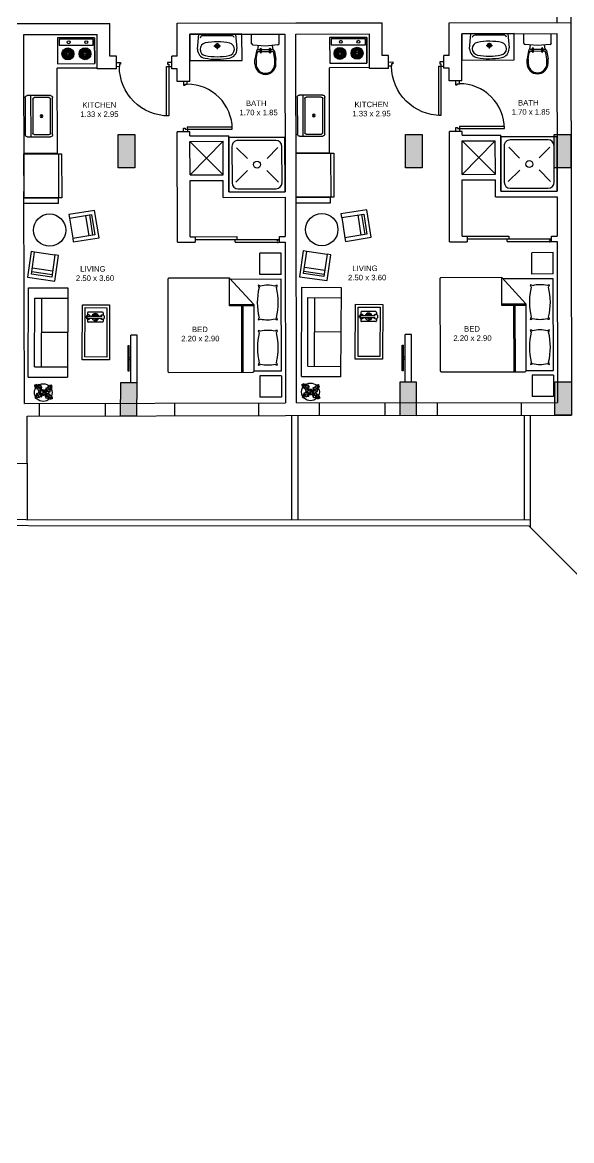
# Model space of a CAD drawing. Header units: inches. Extents: x -162 to 906, y 35 to 488.
# Drawn here: x 228.8 to 238.72, y 107.98 to 128.19 of the extents above; entities that cross this region are included whole.
import ezdxf

# ---------------------------------------------------------------- set-up
doc = ezdxf.new("R2010")
doc.units = ezdxf.units.IN
doc.header["$LTSCALE"] = 0.02
doc.header["$MEASUREMENT"] = 0
doc.linetypes.add('ACAD_ISO02W100', pattern=[15, 12, -3])
for name, color, linetype, true_color in [('balcony', 7, 'Continuous', 0x9875ff), ('beam', 7, 'ACAD_ISO02W100', 0xf7f7f7), ('Columns', 7, 'Continuous', 0x62cb7c), ('doors', 7, 'Continuous', 0xff8585), ('ducts lines', 7, 'Continuous', 0x05ff05), ('furniture', 7, 'Continuous', 0xc2c2c2), ('text', 7, 'Continuous', 0xd1d1d1), ('walls', 7, 'Continuous', 0x614d9d)]:
    doc.layers.add(name, color=color, linetype=linetype, true_color=true_color)
doc.styles.get("Standard").update_dxf_attribs({"font": 'arial.ttf'})

# ---------------------------------------------------------------- blocks, each defined once
blk = doc.blocks.new('door')
at = {"layer": 'doors'}
for p, q in [((-0.076, 0), (-0.076, 0.033)), ((-0.076, 0.033), (-0.055, 0.033)), ((0, 0), (-0.076, 0)), ((-0.055, 0.033), (-0.055, 0.076)), ((-0.055, 0.076), (0, 0.076)), ((0, 0.076), (0, 0))]:
    blk.add_line(p, q, dxfattribs=at)
blk.add_lwpolyline([(-0.055, 0.977, 0.414214), (-0.955, 0.076), (-1.01, 0.076), (-1.01, 0), (-0.934, 0), (-0.934, 0.033), (-0.955, 0.033), (-0.955, 0.076)], format="xyb", dxfattribs=at)
blk.add_lwpolyline([(-0.055, 0.076), (-0.055, 0.977), (-0.094, 0.977), (-0.094, 0.076)], close=True, dxfattribs=at)
blk = doc.blocks.new('Sink-single - 30 in top')
at = {"layer": 'furniture'}
blk.add_line((-15, -3.999996), (15, -3.999996), dxfattribs=at)
for points in [[(-13.5, 0), (13.5, 0)], [(-15, -18.499996), (-15, -1.5)], [(-13.5, -17.499996), (-13.5, -6.499996)], [(-12.5, -5.499996), (12.5, -5.499996)], [(13.5, -6.499996), (13.5, -17.499996)], [(15, -1.5), (15, -18.499996)], [(13.5, -19.999996), (-13.5, -19.999996)], [(12.5, -18.499996), (-12.5, -18.499996)]]:
    blk.add_lwpolyline(points, dxfattribs=at)
for radius in [1, 0.5]:
    blk.add_circle((0, -11.999996), radius, dxfattribs=at)
for centre, radius, start, end in [((-13.5, -1.5), 1.5, 90, 180), ((-12.5, -6.499996), 1, 90, 180), ((12.5, -6.499996), 1, 0, 90), ((13.5, -1.5), 1.5, 0, 90), ((-13.5, -18.499996), 1.5, 180, 270), ((-12.5, -17.499996), 1, 180, 270), ((12.5, -17.499996), 1, 270, 0), ((13.5, -18.499996), 1.5, 270, 0)]:
    blk.add_arc(centre, radius, start, end, dxfattribs=at)
blk = doc.blocks.new('Plant - Rubber or Philodendron')
at = {"linetype": 'Continuous'}
for p, q in [((-16.2005, 11.4774), (-13.9899, 8.1064)), ((-16.2005, 11.4774), (-14.8639, 10.7964)), ((-16.0159, 6.3329), (-16.2005, 11.4774)), ((-14.0069, 5.8704), (-16.0159, 6.3329)), ((-15.3434, 6.5514), (-13.9984, 6.9884)), ((-14.8639, 10.7964), (-12.6195, 11.8975)), ((-13.5868, 2.2894), (-14.0069, 5.8704)), ((-13.9899, 8.1064), (-9.5434, 4.7185)), ((-10.6784, 2.491), (-13.5868, 2.2894)), ((-13.3174, 8.325), (-13.0735, 11.0065)), ((-13.1329, 3.1804), (-10.6614, 4.727)), ((-12.6195, 11.8975), (-12.1909, 9.4345)), ((-12.1909, 9.4345), (-8.3829, 10.3)), ((-9.5858, -0.8715), (-10.6784, 2.491)), ((-9.5434, 4.7185), (-4.1917, 2.9888)), ((-9.1318, 0.0195), (-5.9793, 2.9025)), ((-8.8369, 9.409), (-9.0894, 5.6095)), ((-8.3829, 10.3), (-7.0549, 8.501)), ((-7.1228, -0.443), (-3.5248, 2.2131)), ((-7.0549, 8.501), (-3.0284, 8.6941)), ((-4.8529, 4.012), (-5.7184, 7.82)), ((-3.5248, 2.2131), (-3.3011, 2.4355)), ((-3.3011, 2.4355), (-0.5306, 1.7947)), ((-3.0284, 8.6941), (-3.0709, 3.1041)), ((-3.0709, 3.1041), (0.0797, 2.3163)), ((-0.5306, 1.7947), (-0.2255, -0.5527)), ((-0.5306, 1.7947), (-0.5306, 1.7947)), ((0.0797, 2.3163), (0.4866, -0.031)), ((0.4866, -0.031), (2.1141, 0.2298)), ((2.1141, 0.2298), (5.4346, 3.9146)), ((6.1032, 3.6844), (2.8262, -0.031)), ((4.6914, 8.8812), (5.3859, 11.2828)), ((4.6914, 8.8812), (5.5014, 4.4831)), ((5.3859, 11.2828), (8.8871, 10.7908)), ((5.4346, 3.9146), (5.5014, 4.4831)), ((5.9878, 10.4842), (7.1971, 6.3869)), ((11.1089, 1.1958), (6.1032, 3.6844)), ((10.3916, 8.7942), (6.2847, 4.4028)), ((7.7005, 4.8881), (11.5025, 3.9967)), ((8.8871, 10.7908), (9.9809, 13.4933)), ((9.9809, 13.4933), (13.3837, 12.301)), ((15.3859, 11.3055), (10.3916, 8.7942)), ((10.5828, 12.6946), (10.8893, 9.7953)), ((14.2977, 6.1031), (10.9934, 7.9956)), ((12.7005, 4.8994), (11.1089, 1.1958)), ((14.8995, 5.3044), (12.7005, 4.8994)), ((13.3837, 12.301), (14.68, 13.9039)), ((14.5816, 13.2037), (14.3848, 11.8033)), ((14.68, 13.9039), (19.3848, 11.8146)), ((15.7909, 9.1065), (14.8995, 5.3044)), ((15.2875, 10.6053), (17.5907, 9.2105)), ((19.3848, 11.8146), (15.3859, 11.3055)), ((18.1925, 8.4119), (15.7909, 9.1065)), ((19.3848, 11.8146), (18.1868, 10.9119)), ((18.1868, 10.9119), (18.1925, 8.4119)), ((-18.008, -14.1781), (-16.8101, -13.2754)), ((-18.008, -14.1781), (-14.0091, -13.669)), ((-13.3032, -16.2674), (-18.008, -14.1781)), ((-16.8157, -10.7754), (-14.4141, -11.4699)), ((-16.8101, -13.2754), (-16.8157, -10.7754)), ((-13.9107, -12.9688), (-16.2139, -11.574)), ((-14.4141, -11.4699), (-13.5228, -7.6679)), ((-14.0091, -13.669), (-9.0148, -11.1577)), ((-13.5228, -7.6679), (-11.3237, -7.2629)), ((-12.0069, -14.6645), (-13.3032, -16.2674)), ((-13.2048, -15.5672), (-13.008, -14.1668)), ((-12.921, -8.4665), (-9.6166, -10.359)), ((-8.6042, -15.8568), (-12.0069, -14.6645)), ((-11.3237, -7.2629), (-9.7321, -3.5593)), ((-6.3237, -7.2516), (-10.1257, -6.3602)), ((-9.7321, -3.5593), (-4.7264, -6.0479)), ((-7.1228, -0.443), (-9.5858, -0.8715)), ((-9.206, -15.0581), (-9.5126, -12.1588)), ((-9.0148, -11.1577), (-4.9047, -6.8122)), ((-7.5103, -13.1543), (-8.6042, -15.8568)), ((-4.0092, -13.6463), (-7.5103, -13.1543)), ((-4.611, -12.8477), (-5.8203, -8.7504)), ((-2.019, -3.6148), (-4.7264, -6.0479)), ((-4.1246, -6.8466), (-4.0579, -6.2781)), ((-3.3146, -11.2447), (-4.1246, -6.8466)), ((-4.0579, -6.2781), (-0.9375, -3.1608)), ((-3.3146, -11.2447), (-4.0092, -13.6463)), ((-2.019, -3.6148), (-0.2255, -0.5527)), ((-0.9375, -3.1608), (0.5883, -0.8135)), ((0.5883, -0.8135), (2.2447, -2.0916)), ((2.8262, -0.031), (1.3003, -0.5527)), ((1.3003, -0.5527), (2.4193, -1.4655)), ((2.2447, -2.0916), (6.7108, -2.6626)), ((2.4193, -1.4655), (6.895, -2.1175)), ((4.943, -7.9659), (6.7108, -2.6626)), ((8.8321, -9.0266), (4.943, -7.9659)), ((11.6605, -0.5413), (6.895, -2.1175)), ((12.3677, -6.1981), (7.219, -2.6772)), ((8.125, -4.0768), (7.7715, -7.9659)), ((8.3544, -2.7453), (13.1973, -2.1704)), ((9.5392, -11.1479), (8.8321, -9.0266)), ((13.4283, -11.5015), (9.5392, -11.1479)), ((10.2463, -10.4408), (11.6605, -6.9053)), ((11.6605, -0.5413), (14.1354, -0.8948)), ((15.5496, -10.7943), (12.3677, -6.1981)), ((13.0748, -13.9763), (13.4283, -11.5015)), ((15.5496, -13.6228), (13.0748, -13.9763)), ((16.2567, -5.8446), (13.4283, -6.5517)), ((14.8425, -10.7943), (13.7819, -13.2692)), ((14.1354, -0.8948), (14.1354, -4.4304)), ((14.1354, -4.4304), (16.9638, -5.1375)), ((16.6103, -14.6834), (15.5496, -10.7943)), ((16.6103, -14.6834), (15.5496, -13.6228)), ((17.3174, -9.7337), (15.9032, -9.7337)), ((16.9638, -5.1375), (16.2567, -8.673)), ((16.2567, -8.673), (18.0245, -9.7337)), ((18.0245, -9.7337), (16.6103, -14.6834))]:
    blk.add_line(p, q, dxfattribs=at)
for centre, radius, start, end in [((0.0308, 0.1664), 6, 178.6147, 235.1169), ((0.0308, 0.1664), 5, 168.1647, 238.6725), ((0, 0), 6.1275, 34.37569, 120.1028), ((-0.0601, -0.2075), 5.2461, 33.82192, 124.9414), ((-0.2664, 0.1682), 5.2775, 338.4094, 20.03007), ((-0.098, 0.1364), 6.1288, 341.2017, 26.09184), ((-0.0234, 0.3825), 6.1492, 242.5812, 331.2714), ((-0.1102, 0.4886), 5.2883, 247.3711, 327.472)]:
    blk.add_arc(centre, radius, start, end, dxfattribs=at)
blk = doc.blocks.new('columns')
at = {"layer": 'Columns'}
h = blk.add_hatch(color=256, dxfattribs=at)
h.dxf.hatch_style = 1
h.paths.add_polyline_path([(0, 0), (0.3, 0), (0.3, 0.6), (0, 0.6)])
for p, q in [((0, 0.6), (0.3, 0.6)), ((0, 0), (0, 0.6)), ((0.3, 0.6), (0.3, 0)), ((0.3, 0), (0, 0))]:
    blk.add_line(p, q, dxfattribs=at)
blk = doc.blocks.new('TEL', base_point=(38673, 30972))
at = {"layer": 'furniture', "linetype": 'Continuous'}
for p, q in [((38603, 31072), (38603, 30872)), ((38613, 31082), (38644, 31082)), ((38659, 30854), (38659, 31066)), ((38687, 30854), (38687, 31066)), ((38702, 31082), (38733, 31082)), ((38743, 31072), (38743, 30872)), ((38613, 30862), (38644, 30862)), ((38659, 30854), (38687, 30854)), ((38668, 30836), (38668, 30854)), ((38678, 30836), (38668, 30836)), ((38678, 30854), (38678, 30836)), ((38702, 30862), (38733, 30862))]:
    blk.add_line(p, q, dxfattribs=at)
for centre in [(38648, 31000), (38698, 31000), (38637, 30962), (38638, 30982), (38648, 30944), (38708, 30978)]:
    blk.add_circle(centre, 6.63, dxfattribs=at)
for centre, radius, start, end in [((38613, 31072), 10, 90, 180), ((38673, 30972), 49.3, 109.6169, 250.3831), ((38673, 31071), 30.8, 296.6613, 243.3387), ((38673, 30972), 26.2, 129.3072, 230.6928), ((38673, 30972), 49.3, 289.6169, 70.3831), ((38673, 30972), 26.2, 309.3072, 50.6928), ((38733, 31072), 10, 0, 90), ((38613, 30872), 10, 180, 270), ((38673, 30873), 30.8, 116.6613, 260.6481), ((38673, 30873), 30.8, 279.3519, 63.3387), ((38733, 30872), 10, 270, 0)]:
    blk.add_arc(centre, radius, start, end, dxfattribs=at)

msp = doc.modelspace()

# ---------------------------------------------------------------- linework, layer by layer
at = {"layer": 'balcony'}
for p, q in [((233.666, 121.083), (233.666, 119.195)), ((233.776, 121.082), (233.776, 119.195)), ((237.864, 121.091), (237.864, 119.193)), ((237.974, 121.091), (237.974, 119.065)), ((228.89, 120.22), (228.89, 119.198))]:
    msp.add_line(p, q, dxfattribs=at)
for points in [[(219.923, 139.551), (240.155, 139.459), (240.121, 131.761), (243.475, 131.745), (252.678, 122.579), (252.691, 119.269), (260.389, 119.299), (260.468, 99.066), (262.468, 99.074), (262.513, 87.543), (256.731, 87.511), (256.746, 83.662), (240.939, 83.6), (240.931, 87.468), (238.014, 87.463), (237.991, 99.003), (239.991, 99.006), (239.956, 117.09), (237.957, 119.082), (219.858, 119.094)], [(237.974, 119.192), (219.748, 119.204), (219.75, 117.206), (208.449, 117.195), (208.447, 118.182)]]:
    msp.add_lwpolyline(points, dxfattribs=at)
at = {"layer": 'beam'}
for p, q in [((238.455, 130.134), (238.457, 128.188)), ((238.705, 130.133), (238.707, 128.189))]:
    msp.add_line(p, q, dxfattribs=at)
at = {"layer": 'doors'}
for p, q in [((231.923, 124.315), (232.673, 124.317)), ((232.673, 124.317), (232.673, 124.267)), ((236.839, 124.325), (237.589, 124.326)), ((237.589, 124.326), (237.589, 124.276)), ((231.923, 124.265), (233.445, 124.268)), ((232.645, 124.217), (232.645, 124.267)), ((232.645, 124.217), (233.445, 124.218)), ((236.839, 124.275), (238.361, 124.278)), ((237.561, 124.226), (237.561, 124.276)), ((237.561, 124.226), (238.361, 124.228))]:
    msp.add_line(p, q, dxfattribs=at)
for centre, radius, start, end in [((233.413, 124.234), 0.0112, 20.479, 159.7442), ((233.413, 124.221), 0.0109, 195.9269, 344.2963), ((238.329, 124.244), 0.0112, 20.479, 159.7442), ((238.329, 124.231), 0.0109, 195.9269, 344.2963)]:
    msp.add_arc(centre, radius, start, end, dxfattribs=at)
at = {"layer": 'ducts lines'}
for p, q in [((232.43, 125.433), (231.829, 126.039)), ((231.83, 125.432), (232.429, 126.04)), ((237.346, 125.443), (236.745, 126.048)), ((236.746, 125.441), (237.345, 126.05))]:
    msp.add_line(p, q, dxfattribs=at)
at = {"layer": 'furniture'}
for p, q in [((231.964, 127.703), (231.987, 127.976)), ((231.987, 127.976), (232.654, 127.977)), ((232.583, 127.949), (232.058, 127.948)), ((232.654, 127.977), (232.677, 127.719)), ((232.942, 127.804), (232.942, 127.977)), ((233.441, 127.805), (233.44, 127.978)), ((236.88, 127.713), (236.904, 127.985)), ((236.904, 127.985), (237.57, 127.986)), ((237.5, 127.959), (236.975, 127.958)), ((237.57, 127.986), (237.593, 127.728)), ((237.858, 127.814), (237.858, 127.987)), ((238.357, 127.815), (238.357, 127.988)), ((230.107, 127.909), (229.436, 127.907)), ((229.436, 127.907), (229.437, 127.442)), ((230.083, 127.884), (229.464, 127.883)), ((229.464, 127.883), (229.464, 127.776)), ((229.464, 127.776), (230.083, 127.777)), ((230.083, 127.777), (230.083, 127.884)), ((230.108, 127.444), (230.107, 127.909)), ((230.107, 127.909), (230.107, 127.909)), ((230.107, 127.909), (230.108, 127.444)), ((230.108, 127.444), (230.107, 127.909)), ((232.263, 127.764), (232.379, 127.764)), ((232.321, 127.811), (232.321, 127.706)), ((233.192, 127.761), (232.967, 127.78)), ((233.052, 127.696), (233.065, 127.772)), ((233.416, 127.781), (233.192, 127.761)), ((233.331, 127.696), (233.318, 127.772)), ((235.023, 127.918), (234.352, 127.917)), ((234.352, 127.917), (234.353, 127.452)), ((234.999, 127.894), (234.38, 127.893)), ((234.38, 127.893), (234.38, 127.785)), ((234.38, 127.785), (234.999, 127.786)), ((234.999, 127.786), (234.999, 127.894)), ((235.024, 127.453), (235.023, 127.918)), ((235.023, 127.918), (235.023, 127.918)), ((235.023, 127.918), (235.024, 127.453)), ((235.024, 127.453), (235.023, 127.918)), ((237.179, 127.773), (237.295, 127.773)), ((237.237, 127.82), (237.237, 127.715)), ((238.108, 127.77), (237.883, 127.79)), ((237.969, 127.705), (237.981, 127.781)), ((238.333, 127.791), (238.108, 127.77)), ((238.247, 127.706), (238.234, 127.782)), ((233.028, 127.668), (233.003, 127.518)), ((233.023, 127.516), (233.042, 127.634)), ((233.062, 127.697), (233.1, 127.697)), ((233.073, 127.663), (233.1, 127.663)), ((233.101, 127.646), (233.1, 127.714)), ((233.115, 127.714), (233.115, 127.646)), ((233.115, 127.697), (233.268, 127.697)), ((233.115, 127.663), (233.268, 127.663)), ((233.268, 127.646), (233.268, 127.715)), ((233.283, 127.715), (233.283, 127.646)), ((233.283, 127.697), (233.322, 127.698)), ((233.283, 127.663), (233.31, 127.663)), ((233.361, 127.517), (233.341, 127.635)), ((233.355, 127.669), (233.381, 127.518)), ((237.944, 127.678), (237.92, 127.527)), ((237.939, 127.526), (237.959, 127.644)), ((237.978, 127.707), (238.017, 127.707)), ((237.99, 127.672), (238.017, 127.672)), ((238.017, 127.655), (238.017, 127.724)), ((238.031, 127.724), (238.031, 127.655)), ((238.031, 127.707), (238.185, 127.707)), ((238.031, 127.672), (238.185, 127.673)), ((238.185, 127.656), (238.185, 127.724)), ((238.199, 127.724), (238.199, 127.656)), ((238.199, 127.707), (238.238, 127.707)), ((238.199, 127.673), (238.226, 127.673)), ((238.278, 127.526), (238.258, 127.644)), ((238.272, 127.679), (238.297, 127.528)), ((229.437, 127.442), (230.108, 127.444)), ((230.108, 127.444), (230.108, 127.444)), ((233.003, 127.438), (233.003, 127.518)), ((233.023, 127.516), (233.023, 127.438)), ((233.361, 127.438), (233.361, 127.517)), ((233.381, 127.438), (233.381, 127.518)), ((234.353, 127.452), (235.024, 127.453)), ((235.024, 127.453), (235.024, 127.453)), ((237.92, 127.447), (237.92, 127.527)), ((237.939, 127.526), (237.939, 127.447)), ((238.278, 127.448), (238.278, 127.526)), ((238.297, 127.448), (238.297, 127.528)), ((233.545, 126.111), (232.529, 126.109)), ((232.529, 126.109), (232.53, 125.126)), ((232.588, 125.946), (232.589, 125.29)), ((232.671, 125.923), (232.866, 125.729)), ((233.382, 126.056), (232.697, 126.055)), ((233.416, 125.925), (233.221, 125.729)), ((233.492, 125.292), (233.491, 125.947)), ((233.547, 125.128), (233.545, 126.111)), ((238.461, 126.121), (237.445, 126.119)), ((237.445, 126.119), (237.445, 125.136)), ((237.504, 125.955), (237.505, 125.3)), ((237.587, 125.933), (237.783, 125.738)), ((238.298, 126.066), (237.613, 126.065)), ((238.332, 125.935), (238.138, 125.739)), ((238.409, 125.302), (238.407, 125.957)), ((238.463, 125.138), (238.461, 126.121)), ((229.454, 125.816), (229.456, 125.021)), ((234.37, 125.825), (234.372, 125.03)), ((237.786, 125.521), (237.577, 125.311)), ((238.135, 125.522), (238.345, 125.312)), ((232.87, 125.511), (232.66, 125.301)), ((233.219, 125.512), (233.429, 125.303)), ((232.53, 125.126), (233.547, 125.128)), ((232.699, 125.181), (233.383, 125.183)), ((233.547, 125.183), (233.547, 125.183)), ((237.447, 125.136), (238.463, 125.138)), ((237.615, 125.191), (238.3, 125.192)), ((238.463, 125.192), (238.464, 125.192)), ((230.106, 124.792), (229.641, 124.717)), ((229.641, 124.717), (229.652, 124.651)), ((229.652, 124.651), (230.052, 124.716)), ((230.012, 124.709), (230.071, 124.344)), ((230.052, 124.716), (230.11, 124.351)), ((230.186, 124.295), (230.106, 124.792)), ((235.022, 124.801), (234.557, 124.727)), ((234.557, 124.727), (234.568, 124.661)), ((234.568, 124.661), (234.968, 124.725)), ((234.86, 124.708), (234.918, 124.343)), ((234.928, 124.719), (234.987, 124.354)), ((234.968, 124.725), (235.027, 124.36)), ((235.102, 124.305), (235.022, 124.801)), ((229.654, 124.652), (229.713, 124.287)), ((229.943, 124.698), (230.002, 124.333)), ((234.571, 124.661), (234.629, 124.296)), ((230.11, 124.351), (229.71, 124.286)), ((235.027, 124.36), (234.627, 124.296)), ((234.637, 124.23), (235.102, 124.305)), ((229.71, 124.286), (229.721, 124.221)), ((229.721, 124.221), (230.186, 124.295)), ((234.627, 124.296), (234.637, 124.23)), ((228.958, 124.049), (228.891, 123.583)), ((229.023, 124.039), (228.958, 124.049)), ((228.966, 123.638), (229.023, 124.039)), ((229.389, 123.984), (229.023, 124.036)), ((229.389, 123.987), (229.332, 123.586)), ((229.388, 123.511), (229.455, 123.978)), ((229.455, 123.978), (229.389, 123.987)), ((233.476, 124.019), (233.089, 124.018)), ((233.09, 123.631), (233.089, 124.018)), ((233.477, 123.632), (233.476, 124.019)), ((233.874, 124.058), (233.807, 123.592)), ((233.94, 124.049), (233.874, 124.058)), ((233.882, 123.648), (233.94, 124.049)), ((234.305, 123.994), (233.939, 124.046)), ((234.306, 123.997), (234.248, 123.595)), ((234.305, 123.521), (234.371, 123.987)), ((234.371, 123.987), (234.306, 123.997)), ((238.392, 124.028), (238.006, 124.027)), ((238.006, 123.641), (238.006, 124.027)), ((238.393, 123.642), (238.392, 124.028)), ((229.347, 123.694), (228.982, 123.747)), ((234.264, 123.704), (233.898, 123.756)), ((228.891, 123.583), (229.388, 123.511)), ((229.332, 123.586), (228.966, 123.638)), ((229.338, 123.625), (228.972, 123.678)), ((231.427, 123.542), (231.43, 121.886)), ((232.545, 123.566), (231.449, 123.564)), ((232.546, 123.065), (232.545, 123.566)), ((232.545, 123.566), (232.981, 123.093)), ((233.477, 123.546), (232.566, 123.544)), ((233.477, 123.632), (233.09, 123.631)), ((233.48, 121.89), (233.477, 123.546)), ((233.807, 123.592), (234.305, 123.521)), ((234.248, 123.595), (233.882, 123.648)), ((234.254, 123.635), (233.888, 123.687)), ((236.343, 123.551), (236.346, 121.895)), ((237.462, 123.576), (236.365, 123.574)), ((237.463, 123.074), (237.462, 123.576)), ((237.462, 123.576), (237.897, 123.103)), ((238.393, 123.555), (237.482, 123.554)), ((238.393, 123.642), (238.006, 123.641)), ((238.396, 121.899), (238.393, 123.555)), ((228.908, 121.779), (228.914, 123.392)), ((228.914, 123.392), (229.622, 123.389)), ((229.622, 123.389), (229.616, 121.776)), ((233.843, 121.789), (233.85, 123.402)), ((233.85, 123.402), (234.558, 123.399)), ((234.558, 123.399), (234.551, 121.785)), ((229.021, 121.965), (229.026, 123.206)), ((229.026, 123.206), (229.621, 123.203)), ((229.145, 121.964), (229.15, 123.205)), ((233.957, 121.975), (233.961, 123.215)), ((233.961, 123.215), (234.557, 123.213)), ((234.081, 121.974), (234.086, 123.215)), ((237.903, 123.096), (237.462, 123.095)), ((232.987, 123.087), (232.546, 123.086)), ((232.987, 123.065), (232.546, 123.065)), ((232.768, 121.866), (232.766, 123.065)), ((232.79, 121.866), (232.788, 123.065)), ((232.989, 121.889), (232.987, 123.078)), ((237.903, 123.075), (237.463, 123.074)), ((237.685, 121.876), (237.682, 123.075)), ((237.707, 121.876), (237.704, 123.075)), ((237.905, 121.898), (237.903, 123.088)), ((229.619, 122.583), (229.147, 122.585)), ((234.554, 122.593), (234.083, 122.594)), ((230.71, 121.884), (230.71, 122.347)), ((230.71, 122.347), (230.73, 122.347)), ((230.73, 121.884), (230.73, 122.347)), ((235.664, 121.894), (235.664, 122.357)), ((235.664, 122.357), (235.684, 122.357)), ((235.684, 121.894), (235.684, 122.357)), ((230.763, 122.128), (230.73, 122.128)), ((230.763, 122.089), (230.73, 122.089)), ((235.718, 122.137), (235.684, 122.137)), ((235.718, 122.099), (235.684, 122.099)), ((229.021, 121.965), (229.616, 121.962)), ((230.73, 121.884), (230.71, 121.884)), ((232.989, 121.889), (233.48, 121.89)), ((233.957, 121.975), (234.552, 121.972)), ((235.684, 121.894), (235.664, 121.894)), ((237.905, 121.898), (238.396, 121.899)), ((228.908, 121.779), (229.616, 121.776)), ((231.452, 121.864), (232.967, 121.867)), ((233.48, 121.803), (233.094, 121.803)), ((233.094, 121.803), (233.094, 121.416)), ((233.48, 121.803), (233.481, 121.417)), ((233.843, 121.789), (234.551, 121.786)), ((236.368, 121.873), (237.883, 121.876)), ((238.396, 121.813), (238.01, 121.812)), ((238.01, 121.812), (238.011, 121.426)), ((238.396, 121.813), (238.397, 121.426)), ((233.481, 121.417), (233.094, 121.416)), ((238.397, 121.426), (238.011, 121.426))]:
    msp.add_line(p, q, dxfattribs=at)
for points in [[(231.826, 127.5), (232.769, 127.501), (232.768, 127.977), (231.825, 127.975)], [(236.742, 127.509), (237.686, 127.511), (237.685, 127.987), (236.741, 127.985)], [(228.831, 125.019), (228.829, 125.815), (229.511, 125.816), (229.512, 125.021)], [(233.747, 125.029), (233.745, 125.824), (234.427, 125.826), (234.429, 125.03)], [(234.82, 123.094), (235.313, 123.092), (235.309, 122.101), (234.816, 122.103)], [(229.885, 123.085), (230.377, 123.082), (230.373, 122.091), (229.881, 122.093)], [(229.935, 123.034), (230.328, 123.032), (230.325, 122.141), (229.931, 122.143)], [(234.87, 123.044), (235.264, 123.042), (235.26, 122.151), (234.867, 122.153)]]:
    msp.add_lwpolyline(points, close=True, dxfattribs=at)
for centre, radius in [((229.638, 127.83), 0.0263), ((229.955, 127.831), 0.0263), ((232.321, 127.764), 0.0376), ((232.321, 127.764), 0.0188), ((234.554, 127.84), 0.0263), ((234.871, 127.84), 0.0263), ((237.237, 127.773), 0.0376), ((237.237, 127.773), 0.0188), ((229.623, 127.619), 0.108), ((229.623, 127.619), 0.0945), ((229.623, 127.619), 0.081), ((229.623, 127.619), 0.0697), ((229.623, 127.619), 0.0584), ((229.623, 127.618), 0.0415), ((229.623, 127.619), 0.0212), ((229.933, 127.622), 0.108), ((229.933, 127.622), 0.0945), ((229.933, 127.622), 0.081), ((229.933, 127.622), 0.0697), ((229.933, 127.622), 0.0584), ((229.933, 127.622), 0.0415), ((229.932, 127.622), 0.0212), ((234.539, 127.628), 0.108), ((234.539, 127.628), 0.0945), ((234.539, 127.628), 0.081), ((234.539, 127.628), 0.0697), ((234.539, 127.628), 0.0584), ((234.54, 127.628), 0.0415), ((234.539, 127.628), 0.0212), ((234.849, 127.632), 0.108), ((234.849, 127.632), 0.0945), ((234.849, 127.632), 0.081), ((234.849, 127.632), 0.0697), ((234.849, 127.632), 0.0584), ((234.849, 127.631), 0.0415), ((234.849, 127.632), 0.0212), ((233.041, 125.619), 0.0631), ((237.958, 125.628), 0.0631), ((229.293, 124.435), 0.292), ((234.21, 124.444), 0.292), ((229.178, 121.499), 0.16), ((234.006, 121.509), 0.16)]:
    msp.add_circle(centre, radius, dxfattribs=at)
for centre, radius, start, end in [((232.058, 127.903), 0.0455, 90.1116, 175.1116), ((232.583, 127.904), 0.0455, 13.4368, 90.1116), ((236.975, 127.912), 0.0455, 90.1116, 175.1116), ((237.5, 127.913), 0.0455, 13.4368, 90.1116), ((232.128, 127.703), 0.116, 101.1469, 259.0873), ((232.323, 126.711), 1.127, 78.395, 101.1297), ((232.515, 127.704), 0.116, 280.9812, 74.1819), ((232.967, 127.805), 0.0244, 180.1116, 270.1116), ((233.416, 127.805), 0.0244, 270.1116, 0.1116), ((237.044, 127.713), 0.116, 101.1469, 259.0873), ((237.239, 126.721), 1.127, 78.395, 101.1297), ((237.431, 127.714), 0.116, 280.9812, 74.1819), ((237.883, 127.814), 0.0244, 180.1116, 270.1116), ((238.333, 127.815), 0.0244, 270.1116, 0.1116), ((232.128, 127.703), 0.163, 180.1116, 259.0873), ((232.319, 128.696), 1.174, 259.095, 281.1308), ((232.319, 128.696), 1.127, 259.095, 281.1308), ((232.515, 127.704), 0.163, 280.9812, 0.0201), ((232.514, 127.704), 0.163, 0.1116, 5.1404), ((233.062, 127.663), 0.0342, 90.1116, 170.6493), ((233.076, 127.629), 0.0342, 90.1116, 170.6493), ((233.108, 127.714), 0.00733, 0.1116, 180.1116), ((233.108, 127.646), 0.00733, 180.1116, 0.1116), ((233.276, 127.715), 0.00733, 0.1116, 180.1116), ((233.276, 127.646), 0.00733, 180.1116, 0.1116), ((233.308, 127.629), 0.0342, 9.5739, 90.1116), ((233.322, 127.663), 0.0342, 9.5739, 90.1116), ((237.044, 127.713), 0.163, 180.1116, 259.0873), ((237.235, 128.706), 1.174, 259.095, 281.1308), ((237.235, 128.706), 1.127, 259.095, 281.1308), ((237.431, 127.714), 0.163, 280.9812, 0.0201), ((237.431, 127.714), 0.163, 0.1116, 5.1404), ((237.978, 127.672), 0.0342, 90.1116, 170.6493), ((237.992, 127.638), 0.0342, 90.1116, 170.6493), ((238.024, 127.724), 0.00733, 0.1116, 180.1116), ((238.024, 127.655), 0.00733, 180.1116, 0.1116), ((238.192, 127.724), 0.00733, 0.1116, 180.1116), ((238.192, 127.656), 0.00733, 180.1116, 0.1116), ((238.224, 127.639), 0.0342, 9.5739, 90.1116), ((238.238, 127.673), 0.0342, 9.5739, 90.1116), ((233.192, 127.438), 0.189, 180.1116, 270.1116), ((233.192, 127.438), 0.169, 180.1116, 270.1116), ((233.192, 127.438), 0.169, 270.1116, 0.1116), ((233.192, 127.438), 0.189, 270.1116, 0.1116), ((238.108, 127.448), 0.189, 180.1116, 270.1116), ((238.108, 127.448), 0.169, 180.1116, 270.1116), ((238.108, 127.448), 0.169, 270.1116, 0.1116), ((238.108, 127.448), 0.189, 270.1116, 0.1116), ((232.697, 125.946), 0.109, 90.1116, 180.1116), ((233.382, 125.947), 0.109, 0.1116, 90.1116), ((237.613, 125.955), 0.109, 90.1116, 180.1116), ((238.298, 125.957), 0.109, 0.1116, 90.1116), ((232.698, 125.29), 0.109, 180.1116, 270.1116), ((233.383, 125.292), 0.109, 270.1116, 0.1116), ((237.615, 125.3), 0.109, 180.1116, 270.1116), ((238.3, 125.301), 0.109, 270.1116, 0.1116), ((231.449, 123.542), 0.0221, 90.1116, 180.1116), ((236.365, 123.551), 0.0221, 90.1116, 180.1116), ((234.205, 123.127), 1.16, 166.5979, 193.6253), ((233.053, 123.359), 0.0789, 52.1571, 85.001), ((233.139, 123.445), 0.0789, 185.2222, 218.4242), ((233.234, 122.895), 0.543, 76.0756, 104.1476), ((233.414, 123.36), 0.0789, 95.2222, 128.0661), ((233.328, 123.445), 0.0789, 321.799, 355.001), ((232.263, 123.123), 1.16, 346.5979, 13.6253), ((239.122, 123.137), 1.16, 166.5979, 193.6253), ((237.969, 123.369), 0.0789, 52.1571, 85.001), ((238.055, 123.454), 0.0789, 185.2222, 218.4242), ((238.151, 122.904), 0.543, 76.0756, 104.1476), ((238.33, 123.369), 0.0789, 95.2222, 128.0661), ((238.244, 123.455), 0.0789, 321.799, 355.001), ((237.179, 123.133), 1.16, 346.5979, 13.6253), ((232.965, 123.078), 0.0221, 0.1116, 42.653), ((237.881, 123.088), 0.0221, 0.1116, 42.653), ((233.14, 122.805), 0.0789, 141.799, 175.001), ((233.054, 122.89), 0.0789, 275.2222, 308.0661), ((233.233, 123.356), 0.543, 256.0756, 284.1476), ((233.415, 122.891), 0.0789, 232.1571, 265.001), ((233.329, 122.805), 0.0789, 5.2222, 38.4242), ((238.056, 122.815), 0.0789, 141.799, 175.001), ((237.97, 122.9), 0.0789, 275.2222, 308.0661), ((238.15, 123.365), 0.543, 256.0756, 284.1476), ((238.331, 122.901), 0.0789, 232.1571, 265.001), ((238.246, 122.815), 0.0789, 5.2222, 38.4242), ((234.207, 122.311), 1.16, 166.5979, 193.6253), ((233.055, 122.543), 0.0789, 52.1571, 85.001), ((233.14, 122.629), 0.0789, 185.2222, 218.4242), ((233.236, 122.079), 0.543, 76.0756, 104.1476), ((233.415, 122.544), 0.0789, 95.2222, 128.0661), ((233.33, 122.629), 0.0789, 321.799, 355.001), ((232.264, 122.307), 1.16, 346.5979, 13.6253), ((239.123, 122.321), 1.16, 166.5979, 193.6253), ((237.971, 122.553), 0.0789, 52.1571, 85.001), ((238.056, 122.639), 0.0789, 185.2222, 218.4242), ((238.152, 122.088), 0.543, 76.0756, 104.1476), ((238.332, 122.554), 0.0789, 95.2222, 128.0661), ((238.246, 122.639), 0.0789, 321.799, 355.001), ((237.18, 122.317), 1.16, 346.5979, 13.6253), ((231.452, 121.886), 0.0221, 180.1116, 270.1116), ((232.967, 121.889), 0.0221, 270.1116, 0.1116), ((233.141, 121.989), 0.0789, 141.799, 175.001), ((233.056, 122.075), 0.0789, 275.2222, 308.0661), ((233.235, 122.54), 0.543, 256.0756, 284.1476), ((233.416, 122.075), 0.0789, 232.1571, 265.001), ((233.331, 121.99), 0.0789, 5.2222, 38.4242), ((236.368, 121.895), 0.0221, 180.1116, 270.1116), ((237.883, 121.898), 0.0221, 270.1116, 0.1116), ((238.058, 121.999), 0.0789, 141.799, 175.001), ((237.972, 122.084), 0.0789, 275.2222, 308.0661), ((238.151, 122.549), 0.543, 256.0756, 284.1476), ((238.333, 122.085), 0.0789, 232.1571, 265.001), ((238.247, 121.999), 0.0789, 5.2222, 38.4242)]:
    msp.add_arc(centre, radius, start, end, dxfattribs=at)
at = {"layer": 'walls'}
for p, q in [((228.475, 128.169), (230.383, 128.172)), ((230.384, 127.579), (230.383, 128.172)), ((231.595, 128.175), (235.3, 128.182)), ((231.596, 127.581), (231.595, 128.175)), ((233.741, 128.179), (235.3, 128.182)), ((235.301, 127.588), (235.3, 128.182)), ((236.511, 128.184), (238.707, 128.189)), ((236.512, 127.591), (236.511, 128.184)), ((238.707, 128.189), (238.721, 121.092)), ((228.825, 127.969), (230.154, 127.972)), ((228.831, 125.019), (228.825, 127.969)), ((230.155, 127.348), (230.154, 127.972)), ((231.825, 127.975), (233.541, 127.979)), ((231.827, 127.12), (231.825, 127.975)), ((233.541, 127.979), (233.547, 125.128)), ((233.741, 127.979), (235.07, 127.982)), ((233.747, 125.029), (233.741, 127.979)), ((235.071, 127.358), (235.07, 127.982)), ((236.741, 127.985), (238.458, 127.988)), ((236.743, 127.13), (236.741, 127.985)), ((238.458, 127.988), (238.463, 125.138)), ((230.499, 127.579), (230.384, 127.579)), ((230.5, 127.349), (230.499, 127.579)), ((231.596, 127.581), (231.499, 127.581)), ((231.5, 127.351), (231.499, 127.581)), ((235.415, 127.588), (235.301, 127.588)), ((235.416, 127.358), (235.415, 127.588)), ((236.512, 127.591), (236.415, 127.59)), ((236.416, 127.36), (236.415, 127.59)), ((230.155, 127.362), (229.432, 127.361)), ((229.435, 125.818), (229.432, 127.361)), ((230.5, 127.349), (230.155, 127.348)), ((231.596, 127.351), (231.5, 127.351)), ((231.597, 127.12), (231.596, 127.351)), ((235.071, 127.372), (234.348, 127.37)), ((234.351, 125.827), (234.348, 127.37)), ((235.416, 127.358), (235.071, 127.358)), ((236.512, 127.361), (236.416, 127.36)), ((236.513, 127.13), (236.512, 127.361)), ((231.827, 127.12), (231.597, 127.12)), ((236.743, 127.13), (236.513, 127.13)), ((231.602, 124.215), (231.598, 126.21)), ((231.828, 126.21), (231.598, 126.21)), ((231.829, 126.139), (231.828, 126.21)), ((231.829, 126.139), (232.429, 126.14)), ((232.429, 126.14), (232.529, 126.14)), ((232.53, 125.126), (232.529, 126.14)), ((236.519, 124.224), (236.515, 126.22)), ((236.745, 126.22), (236.515, 126.22)), ((236.745, 126.148), (236.745, 126.22)), ((236.745, 126.148), (237.345, 126.15)), ((237.345, 126.15), (237.445, 126.15)), ((237.447, 125.136), (237.445, 126.15)), ((231.829, 126.039), (232.429, 126.04)), ((231.83, 125.432), (231.829, 126.039)), ((232.43, 125.433), (232.429, 126.04)), ((236.745, 126.048), (237.345, 126.05)), ((236.746, 125.441), (236.745, 126.048)), ((237.346, 125.443), (237.345, 126.05)), ((229.435, 125.818), (228.829, 125.817)), ((234.351, 125.827), (233.745, 125.826)), ((231.83, 125.432), (232.43, 125.433)), ((231.83, 125.332), (232.43, 125.333)), ((231.832, 124.315), (231.83, 125.332)), ((232.431, 125.026), (232.43, 125.333)), ((236.746, 125.441), (237.346, 125.443)), ((236.746, 125.341), (237.346, 125.343)), ((236.748, 124.325), (236.746, 125.341)), ((237.347, 125.036), (237.346, 125.343)), ((228.838, 121.303), (228.83, 125.133)), ((232.53, 125.126), (233.547, 125.128)), ((233.754, 121.312), (233.747, 125.142)), ((237.447, 125.136), (238.463, 125.138)), ((228.831, 125.019), (229.451, 125.021)), ((228.831, 124.919), (229.451, 124.921)), ((229.451, 124.921), (229.451, 125.021)), ((232.431, 125.026), (233.547, 125.028)), ((233.547, 125.028), (233.548, 124.319)), ((233.747, 125.029), (234.367, 125.03)), ((233.747, 124.929), (234.367, 124.93)), ((234.367, 124.93), (234.367, 125.03)), ((237.347, 125.036), (238.463, 125.038)), ((238.463, 125.038), (238.465, 124.328)), ((231.832, 124.315), (231.923, 124.315)), ((231.923, 124.315), (231.923, 124.215)), ((233.445, 124.318), (233.548, 124.319)), ((233.445, 124.218), (233.445, 124.318)), ((233.548, 124.432), (233.548, 124.319)), ((236.748, 124.325), (236.839, 124.325)), ((236.839, 124.325), (236.839, 124.225)), ((238.361, 124.328), (238.465, 124.328)), ((238.361, 124.228), (238.361, 124.328)), ((238.464, 124.442), (238.465, 124.328)), ((231.602, 124.215), (231.923, 124.215)), ((233.445, 124.218), (233.549, 124.219)), ((233.549, 124.219), (233.554, 121.312)), ((236.519, 124.224), (236.839, 124.225)), ((238.361, 124.228), (238.465, 124.228)), ((238.465, 124.228), (238.471, 121.321)), ((230.763, 121.676), (230.763, 122.536)), ((230.873, 122.536), (230.763, 122.536)), ((230.873, 121.676), (230.873, 122.536)), ((235.718, 121.686), (235.718, 122.546)), ((235.828, 122.546), (235.718, 122.546)), ((235.828, 121.686), (235.828, 122.546)), ((228.838, 121.303), (233.554, 121.312)), ((229.106, 121.303), (229.107, 121.073)), ((230.297, 121.305), (230.297, 121.075)), ((231.548, 121.308), (231.548, 121.078)), ((233.068, 121.311), (233.068, 121.081)), ((233.754, 121.312), (238.471, 121.321)), ((234.161, 121.313), (234.161, 121.083)), ((235.349, 121.316), (235.35, 121.086)), ((236.293, 121.317), (236.293, 121.087)), ((237.813, 121.32), (237.813, 121.09)), ((228.888, 121.073), (233.555, 121.082)), ((228.89, 120.22), (228.888, 121.073)), ((233.555, 121.082), (238.721, 121.092)), ((226.426, 120.215), (228.89, 120.22))]:
    msp.add_line(p, q, dxfattribs=at)

# ---------------------------------------------------------------- block references
at = {"layer": 'Columns'}
for p, rotation in [((230.531, 125.561), 8.74212549232476e-05), ((235.723, 125.561), 8.74212549232476e-05), ((238.411, 125.561), 8.74212549232476e-05), ((238.422, 121.092), 8.742125488691634e-05)]:
    msp.add_blockref('columns', p, dxfattribs=dict(at, rotation=rotation))
at = {"layer": 'Columns', "xscale": -1, "rotation": 179.7821211552714}
for p in [(230.573, 121.677), (235.621, 121.687)]:
    msp.add_blockref('columns', p, dxfattribs=at)
at = {"layer": 'doors'}
for p, xscale, yscale, zscale, rotation in [((231.499, 127.466), -0.9900990099009812, 0.9900990099009811, 0.9900990099009811, 180.1116022377068), ((236.416, 127.475), -0.9900990099009812, 0.9900990099009811, 0.9900990099009811, 180.1116022377068), ((231.713, 126.21), 0.9009900990098965, 0.9009900990098965, 0.9009900990098965, 270.1116022377068), ((236.63, 126.22), 0.9009900990098965, 0.9009900990098965, 0.9009900990098965, 270.1116022377068)]:
    msp.add_blockref('door', p, dxfattribs=dict(at, xscale=xscale, yscale=yscale, zscale=zscale, rotation=rotation))
at = {"layer": 'furniture'}
for name, p, xscale, yscale, zscale, rotation in [('Sink-single - 30 in top', (228.852, 126.494), -0.02476051172552864, 0.02476051172552863, 0.02476051172552863, 90.11160223770675), ('Sink-single - 30 in top', (233.769, 126.504), -0.02476051172552864, 0.02476051172552863, 0.02476051172552863, 90.11160223770675), ('TEL', (230.12, 122.862), 0.001284883363782412, 0.001284883363782412, 0.001284883363782412, 269.7766619034886), ('TEL', (235.056, 122.872), 0.001284883363782412, 0.001284883363782412, 0.001284883363782412, 269.7766619034886), ('Plant - Rubber or Philodendron', (229.177, 121.501), -0.008955981567526484, 0.008955981567526484, 0.008955981567526484, 180.1116022377068), ('Plant - Rubber or Philodendron', (234.005, 121.511), -0.008955981567526484, 0.008955981567526484, 0.008955981567526484, 180.1116022377068)]:
    msp.add_blockref(name, p, dxfattribs=dict(at, xscale=xscale, yscale=yscale, zscale=zscale, rotation=rotation))

# ---------------------------------------------------------------- texts
at = {"layer": 'text', "char_height": 0.15, "attachment_point": 7, "rotation": 0.1116}
for s, insert in [('{\\H0.66667x; KITCHEN\\P1.33 x 2.95}', (229.847, 126.478)), ('{\\H0.66667x;   BATH\\P1.70 x 1.85}', (232.723, 126.508)), ('{\\H0.66667x; KITCHEN\\P1.33 x 2.95}', (234.763, 126.488)), ('{\\H0.66667x;   BATH\\P1.70 x 1.85}', (237.639, 126.518)), ('{\\H0.66667x;  LIVING\\P2.50 x 3.60}', (229.768, 123.515)), ('{\\H0.66667x;  LIVING\\P2.50 x 3.60}', (234.684, 123.525)), ('{\\H0.66667x;     BED}\\P{\\H0.66667x;2.20 x 2.90}', (231.671, 122.422)), ('{\\H0.66667x;     BED}\\P{\\H0.66667x;2.20 x 2.90}', (236.587, 122.431))]:
    msp.add_mtext_dynamic_manual_height_columns(s, width=1.45156, gutter_width=1.5, heights=[0], dxfattribs=dict(at, insert=insert))

doc.saveas('drawing.dxf')
